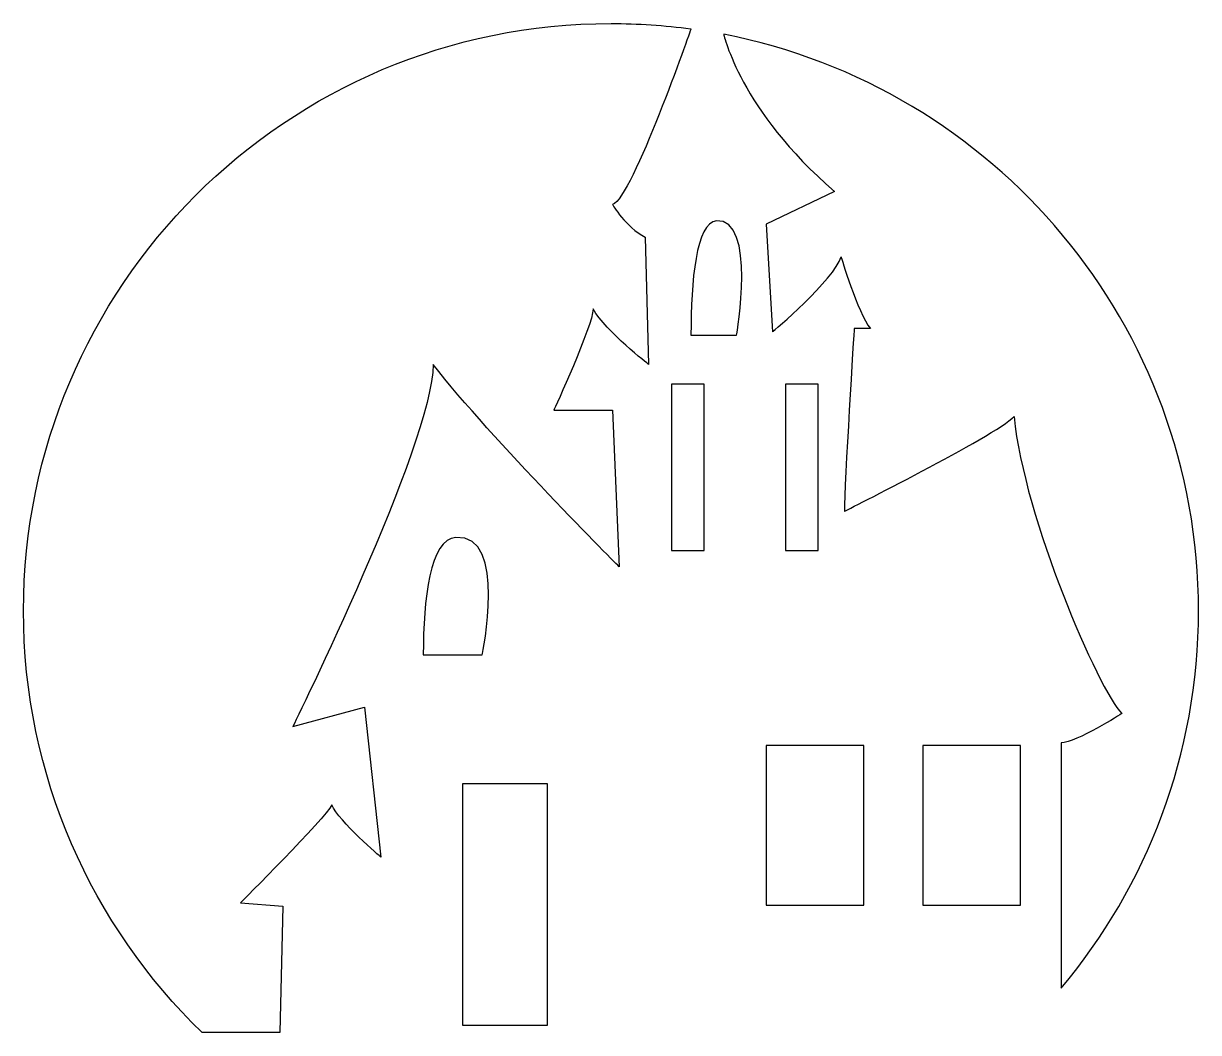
# Model space of a CAD drawing. Header units: centimetres. Extents: x -9.5 to 9.5, y -8.2 to 8.2.
import ezdxf

# ---------------------------------------------------------------- set-up
doc = ezdxf.new("R2010")
doc.units = ezdxf.units.CM
doc.header["$MEASUREMENT"] = 0
doc.layers.add('Camada 1', color=7, linetype='Continuous')

msp = doc.modelspace()

# ---------------------------------------------------------------- linework, layer by layer
at = {"layer": 'Camada 1'}
for points in [[(0.97896, -0.3636), (1.50812, -0.3636), (1.50812, 2.33514), (0.97896, 2.33514), (0.97896, -0.3636)], [(2.83104, -0.3636), (3.3602, -0.3636), (3.3602, 2.33514), (2.83104, 2.33514), (2.83104, -0.3636)], [(2.51354, -6.11829), (4.10104, -6.11829), (4.10104, -3.52537), (2.51354, -3.52537), (2.51354, -6.11829)], [(5.05354, -6.11829), (6.64104, -6.11829), (6.64104, -3.52537), (5.05354, -3.52537), (5.05354, -6.11829)], [(-2.4077, -8.06297), (-1.03188, -8.06297), (-1.03188, -4.14715), (-2.4077, -4.14715), (-2.4077, -8.06297)]]:
    msp.add_lwpolyline(points, close=True, dxfattribs=at)
for points, knots in [([(1.2954, 8.0951), (0.8718, 8.1527), (0.43937, 8.18244), (0, 8.18244), (0, 8.18244), (-5.26053, 8.18244), (-9.525, 3.91794), (-9.525, -1.34256), (-9.525, -1.34256), (-9.525, -4.02647), (-8.41494, -6.45111), (-6.6289, -8.18244), (-6.6289, -8.18244), (-6.6289, -8.18244), (-5.37104, -8.18244), (-5.37104, -8.18244), (-5.37104, -8.18244), (-5.37104, -8.18244), (-5.31813, -6.13152), (-5.31813, -6.13152), (-5.31813, -6.13152), (-5.31813, -6.13152), (-6.00605, -6.0786), (-6.00605, -6.0786), (-6.00605, -6.0786), (-6.00605, -6.0786), (-4.63022, -4.70277), (-4.52438, -4.4911), (-4.52438, -4.4911), (-4.41855, -4.75568), (-3.73063, -5.33777), (-3.73063, -5.33777), (-3.73063, -5.33777), (-3.73063, -5.33777), (-3.99521, -2.9036), (-3.99521, -2.9036), (-3.99521, -2.9036), (-3.99521, -2.9036), (-5.15938, -3.2211), (-5.15938, -3.2211), (-5.15938, -3.2211), (-5.15938, -3.2211), (-2.88396, 1.38265), (-2.88396, 2.65265), (-2.88396, 2.65265), (-1.93146, 1.43557), (0.13229, -0.62818), (0.13229, -0.62818), (0.13229, -0.62818), (0.13229, -0.62818), (0.02646, 1.91182), (0.02646, 1.91182), (0.02646, 1.91182), (0.02646, 1.91182), (-0.92604, 1.91181), (-0.92604, 1.91181), (-0.92604, 1.91181), (-0.92604, 1.91181), (-0.29104, 3.28764), (-0.29104, 3.55223), (-0.29104, 3.55223), (-0.07937, 3.18181), (0.60854, 2.65265), (0.60854, 2.65265), (0.60854, 2.65265), (0.60854, 2.65265), (0.55562, 4.7164), (0.55562, 4.7164), (0.55562, 4.7164), (0.23812, 4.87515), (0.02645, 5.24557), (0.02645, 5.24557), (0.02645, 5.24557), (0.34396, 5.3514), (1.2954, 8.0951), (1.2954, 8.0951)], [0, 0, 0, 0, 0.05, 0.05, 0.05, 0.05, 0.1, 0.1, 0.1, 0.1, 0.15, 0.15, 0.15, 0.15, 0.2, 0.2, 0.2, 0.2, 0.25, 0.25, 0.25, 0.25, 0.3, 0.3, 0.3, 0.3, 0.35, 0.35, 0.35, 0.35, 0.4, 0.4, 0.4, 0.4, 0.45, 0.45, 0.45, 0.45, 0.5, 0.5, 0.5, 0.5, 0.55, 0.55, 0.55, 0.55, 0.6, 0.6, 0.6, 0.6, 0.65, 0.65, 0.65, 0.65, 0.7, 0.7, 0.7, 0.7, 0.75, 0.75, 0.75, 0.75, 0.8, 0.8, 0.8, 0.8, 0.85, 0.85, 0.85, 0.85, 0.9, 0.9, 0.9, 0.9, 1, 1, 1, 1]), ([(1.82769, 8.00726), (6.21382, 7.15485), (9.525, 3.29281), (9.525, -1.34256), (9.525, -1.34256), (9.525, -3.67357), (8.68767, -5.80899), (7.29739, -7.46446), (7.29739, -7.46446), (7.29739, -7.46446), (7.29739, -3.48569), (7.29739, -3.48569), (7.29739, -3.48569), (7.54062, -3.48569), (8.28146, -3.00944), (8.28146, -3.00944), (8.28146, -3.00944), (7.91104, -2.63902), (6.69396, 0.16556), (6.53521, 1.80598), (6.53521, 1.80598), (6.21771, 1.48848), (3.78354, 0.2714), (3.78354, 0.2714), (3.78354, 0.2714), (3.78354, 0.69473), (3.94229, 3.23473), (3.94229, 3.23473), (3.94229, 3.23473), (3.94229, 3.23473), (4.20687, 3.23473), (4.20687, 3.23473), (4.20687, 3.23473), (3.9952, 3.49931), (3.73062, 4.3989), (3.73062, 4.3989), (3.73062, 4.3989), (3.62479, 4.02848), (2.61937, 3.18182), (2.61937, 3.18182), (2.61937, 3.18182), (2.61937, 3.18182), (2.51354, 4.92807), (2.51354, 4.92807), (2.51354, 4.92807), (2.51354, 4.92807), (3.62479, 5.45724), (3.62479, 5.45724), (3.62479, 5.45724), (2.09021, 6.78015), (1.82769, 8.00726), (1.82769, 8.00726)], [0, 0, 0, 0, 0.07142857, 0.07142857, 0.07142857, 0.07142857, 0.14285714, 0.14285714, 0.14285714, 0.14285714, 0.21428571, 0.21428571, 0.21428571, 0.21428571, 0.28571429, 0.28571429, 0.28571429, 0.28571429, 0.35714286, 0.35714286, 0.35714286, 0.35714286, 0.42857143, 0.42857143, 0.42857143, 0.42857143, 0.5, 0.5, 0.5, 0.5, 0.57142857, 0.57142857, 0.57142857, 0.57142857, 0.64285714, 0.64285714, 0.64285714, 0.64285714, 0.71428571, 0.71428571, 0.71428571, 0.71428571, 0.78571429, 0.78571429, 0.78571429, 0.78571429, 0.85714286, 0.85714286, 0.85714286, 0.85714286, 1, 1, 1, 1]), ([(2.03729, 3.1289), (2.03729, 3.1289), (1.29635, 3.1289), (1.29635, 3.1289), (1.29635, 3.1289), (1.29635, 4.00351), (1.37932, 4.95535), (1.70799, 4.98101), (1.70799, 4.98101), (2.36659, 5.03244), (2.03729, 3.1289), (2.03729, 3.1289)], [0, 0, 0, 0, 0.25, 0.25, 0.25, 0.25, 0.5, 0.5, 0.5, 0.5, 1, 1, 1, 1]), ([(-2.09021, -2.05694), (-2.09021, -2.05694), (-3.04271, -2.05694), (-3.04271, -2.05694), (-3.04271, -2.05694), (-3.04271, -1.15736), (-2.93606, -0.17835), (-2.51354, -0.15194), (-2.51354, -0.15194), (-1.66688, -0.09902), (-2.09021, -2.05694), (-2.09021, -2.05694)], [0, 0, 0, 0, 0.25, 0.25, 0.25, 0.25, 0.5, 0.5, 0.5, 0.5, 1, 1, 1, 1])]:
    msp.add_open_spline(points, degree=3, knots=knots, dxfattribs=at)

doc.saveas('drawing.dxf')
